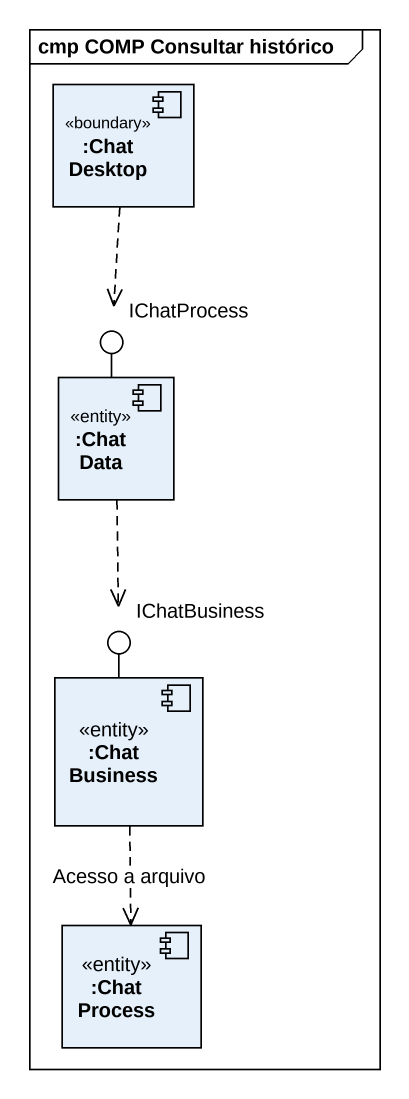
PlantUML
@startuml
mainframe cmp COMP Consultar histórico
component ":ChatDesktop" as ChatDesktop <<boundary>>
() IChatProcess
component ":ChatData" as ChatData <<entity>>
() IChatBusiness
component ":ChatBusiness" as ChatBusiness <<entity>>
component ":ChatProcess" as ChatProcess <<entity>>
ChatData -up- IChatProcess
ChatBusiness -up- IChatBusiness
ChatDesktop ..> IChatProcess
ChatData ..> IChatBusiness
ChatBusiness ..> ChatProcess : Acesso a arquivo
@enduml
